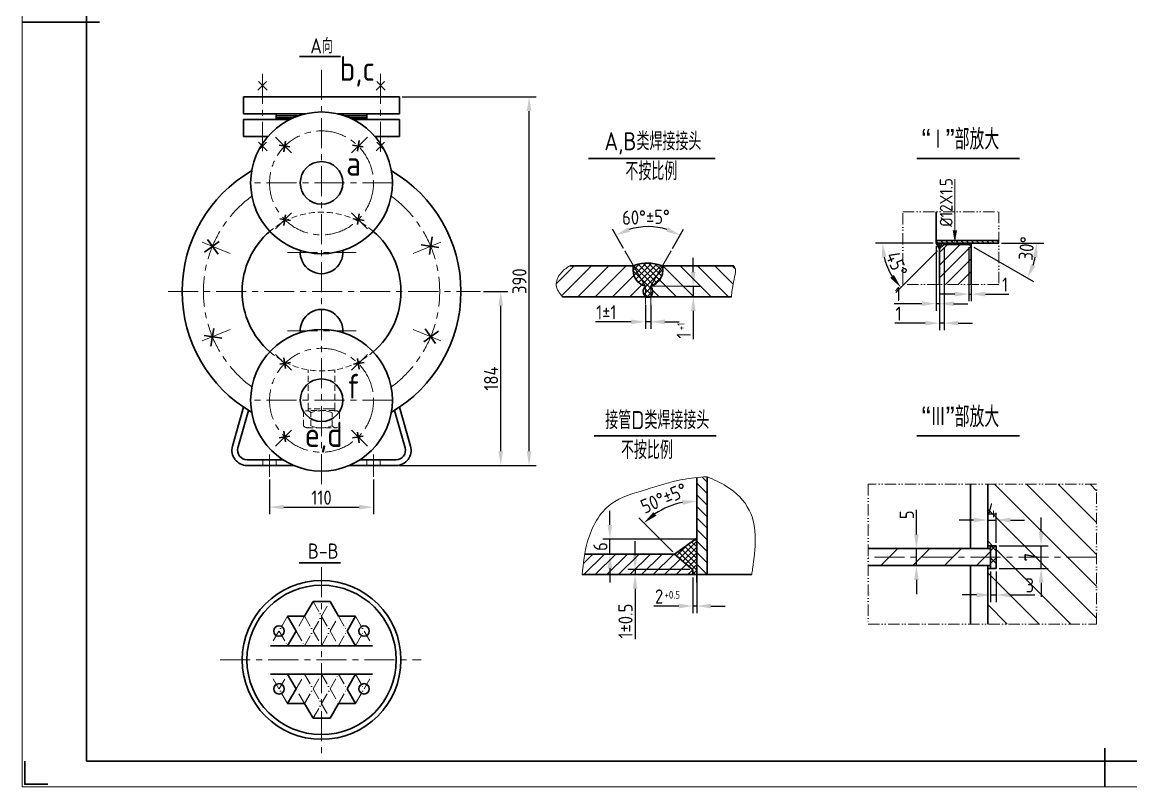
# Paper-space layout 'Gb A1 标题栏' of a CAD drawing. Extents: x 3562 to 5852, y -8842 to -7224.
# Drawn here: x 3562 to 4735, y -8842 to -8033 of the extents above; entities that cross this region are included whole.
import ezdxf

# ---------------------------------------------------------------- set-up
doc = ezdxf.new("R2010")
doc.units = 0
for name, pattern in [('ACAD_ISO10W100', [18, 12, -3, 0, -3]), ('ACAD_ISO12W100', [21, 12, -3, 0, -3, 0, -3]), ('CENTER', [50.8, 31.75, -6.35, 6.35, -6.35]), ('HIDDEN', [9.525, 6.35, -3.175])]:
    doc.linetypes.add(name, pattern=pattern)
doc.layers.get('Defpoints').update_dxf_attribs({"linetype": 'CONTINUOUS', "lineweight": 15})
for name, color, linetype, lineweight in [('一般注释', 5, 'CONTINUOUS', 15), ('中心线', 1, 'CENTER', 15), ('单点划线', 6, 'ACAD_ISO10W100', 15), ('双点划线', 6, 'ACAD_ISO12W100', 15), ('可见轮廓线', 7, 'CONTINUOUS', 30), ('图框_内框线', 5, 'CONTINUOUS', 30), ('图框_外框线', 7, 'CONTINUOUS', 15), ('图框_角线', 5, 'CONTINUOUS', 30), ('填充剖面线', 3, 'CONTINUOUS', 15), ('尺寸标注', 5, 'CONTINUOUS', 15), ('细实线', 2, 'CONTINUOUS', 15), ('虚线', 4, 'HIDDEN', 15)]:
    doc.layers.add(name, color=color, linetype=linetype, lineweight=lineweight)
doc.styles.add('STYLE3', font='gbenor.shx', dxfattribs={"height": 4, "bigfont": 'gbcbig.shx'})
doc.styles.add('工程字', font='gbenor.shx', dxfattribs={"bigfont": 'gbcbig.shx'})
doc.styles.add('管口名称', font='gbenor.shx', dxfattribs={"height": 10, "bigfont": 'gbcbig.shx'})
doc.dimstyles.new('GB-5', dxfattribs={"dimtxt": 5, "dimasz": 5, "dimexe": 2.5, "dimexo": 1, "dimgap": 0.875, "dimtad": 1, "dimdsep": 46, "dimtxsty": '工程字', "dimcen": 5, "dimadec": 0, "dimazin": 0, "dimtfac": 0.7, "dimtix": 1, "dimtmove": 0, "dimatfit": 3, "dimfxl": 0, "dimtzin": 0, "dimarcsym": 0})
doc.dimstyles.new('GB-5$2', dxfattribs={"dimtxt": 5, "dimasz": 5, "dimexe": 2.5, "dimexo": 1, "dimgap": 0.875, "dimtad": 2, "dimtih": 1, "dimtoh": 1, "dimdsep": 46, "dimtxsty": '工程字', "dimcen": 5, "dimaunit": 1, "dimazin": 0, "dimtfac": 0.7, "dimtmove": 0, "dimatfit": 0, "dimfxl": 0, "dimtzin": 0, "dimarcsym": 0})

# ---------------------------------------------------------------- blocks, each defined once
blk = doc.blocks.new('*D25')
at = {"layer": 'Defpoints', "color": 0}
for p in [(4221, -8329), (4226.6, -8329), (4221, -8350.1)]:
    blk.add_point(p, dxfattribs=at)
at = {"layer": '尺寸标注', "color": 0, "lineweight": -2}
for p, q in [((4221, -8332), (4221, -8357.6)), ((4226.6, -8332), (4226.6, -8357.6)), ((4206, -8350.1), (4168.2, -8350.1)), ((4226.6, -8350.1), (4221, -8350.1)), ((4241.6, -8350.1), (4256.6, -8350.1))]:
    blk.add_line(p, q, dxfattribs=at)
at = {"layer": '尺寸标注', "color": 0}
for points in [[(4206, -8347.6), (4206, -8352.6), (4221, -8350.1)], [(4241.6, -8347.6), (4241.6, -8352.6), (4226.6, -8350.1)]]:
    blk.add_solid(points, dxfattribs=at)
at = {"layer": '尺寸标注', "color": 0, "insert": (4179.6, -8340), "char_height": 15, "attachment_point": 5, "style": '工程字'}
blk.add_mtext('1%%P1', dxfattribs=at)
blk = doc.blocks.new('*D24')
at = {"layer": 'Defpoints', "color": 0}
for p in [(4260.7, -8312.5), (4271.6, -8312.5), (4260.7, -8323.5)]:
    blk.add_point(p, dxfattribs=at)
at = {"layer": '尺寸标注', "color": 0, "lineweight": -2}
for p, q in [((4271.6, -8297.5), (4271.6, -8282.5)), ((4263.7, -8312.5), (4279.1, -8312.5)), ((4271.6, -8312.5), (4271.6, -8323.5)), ((4263.7, -8323.5), (4279.1, -8323.5)), ((4271.6, -8338.5), (4271.6, -8368.4))]:
    blk.add_line(p, q, dxfattribs=at)
at = {"layer": '尺寸标注', "color": 0}
for points in [[(4269.1, -8297.5), (4274.1, -8297.5), (4271.6, -8312.5)], [(4269.1, -8338.5), (4274.1, -8338.5), (4271.6, -8323.5)]]:
    blk.add_solid(points, dxfattribs=at)
at = {"layer": '尺寸标注', "color": 0, "insert": (4261.4, -8364.6), "char_height": 15, "attachment_point": 5, "rotation": 90, "style": '工程字'}
blk.add_mtext('1', dxfattribs=at)
blk = doc.blocks.new('*D17')
at = {"layer": 'Defpoints', "color": 0}
for p in [(4235.5, -8250.5), (4199.4, -8275.1), (4248.1, -8275.1), (4221, -8312.6), (4226.5, -8312.6)]:
    blk.add_point(p, dxfattribs=at)
at = {"layer": '尺寸标注', "color": 0, "lineweight": -2}
for p, q in [((4197.9, -8272.5), (4186.1, -8252)), ((4249.6, -8272.5), (4261.4, -8252))]:
    blk.add_line(p, q, dxfattribs=at)
blk.add_arc((4223.8, -8317.3), 67.9, 72.6891, 107.3109, dxfattribs=at)
at = {"layer": '尺寸标注', "color": 0}
for points in [[(4204.6, -8254.8), (4202.6, -8250.2), (4189.8, -8258.5)], [(4245, -8250.2), (4243, -8254.8), (4257.7, -8258.5)]]:
    blk.add_solid(points, dxfattribs=at)
at = {"layer": '尺寸标注', "color": 0, "insert": (4221.6, -8239.4), "char_height": 15, "attachment_point": 5, "rotation": 1.5597, "style": '工程字'}
blk.add_mtext('60%%d%%p5%%d', dxfattribs=at)
blk = doc.blocks.new('*D23')
at = {"layer": 'Defpoints', "color": 0}
for p in [(4210, -8612.3), (4271.1, -8612.3), (4271.2, -8617.6)]:
    blk.add_point(p, dxfattribs=at)
at = {"layer": '尺寸标注', "color": 0, "lineweight": -2}
for p, q in [((4210, -8597.3), (4210, -8582.3)), ((4268.1, -8612.3), (4202.5, -8612.3)), ((4268.2, -8617.6), (4202.5, -8617.6)), ((4210, -8612.3), (4210, -8617.6)), ((4210, -8632.6), (4210, -8685.9))]:
    blk.add_line(p, q, dxfattribs=at)
at = {"layer": '尺寸标注', "color": 0}
for points in [[(4207.5, -8597.3), (4212.5, -8597.3), (4210, -8612.3)], [(4207.5, -8632.6), (4212.5, -8632.6), (4210, -8617.6)]]:
    blk.add_solid(points, dxfattribs=at)
at = {"layer": '尺寸标注', "color": 0, "insert": (4199.9, -8666.7), "char_height": 15, "attachment_point": 5, "rotation": 90, "style": '工程字'}
blk.add_mtext('1%%P0.5', dxfattribs=at)
blk = doc.blocks.new('*D16')
at = {"layer": 'Defpoints', "color": 0}
for p in [(4271.2, -8617.6), (4275.3, -8617.6), (4275.3, -8650.8)]:
    blk.add_point(p, dxfattribs=at)
at = {"layer": '尺寸标注', "color": 0, "lineweight": -2}
for p, q in [((4271.2, -8620.6), (4271.2, -8658.3)), ((4275.3, -8620.6), (4275.3, -8658.3)), ((4256.2, -8650.8), (4229.9, -8650.8)), ((4275.3, -8650.8), (4271.2, -8650.8)), ((4290.3, -8650.8), (4305.3, -8650.8))]:
    blk.add_line(p, q, dxfattribs=at)
at = {"layer": '尺寸标注', "color": 0}
for points in [[(4256.2, -8648.3), (4256.2, -8653.3), (4271.2, -8650.8)], [(4290.3, -8648.3), (4290.3, -8653.3), (4275.3, -8650.8)]]:
    blk.add_solid(points, dxfattribs=at)
at = {"layer": '尺寸标注', "color": 0, "insert": (4235.5, -8640.7), "char_height": 15, "attachment_point": 5, "style": '工程字'}
blk.add_mtext('2', dxfattribs=at)
blk = doc.blocks.new('*D15')
at = {"layer": 'Defpoints', "color": 0}
for p in [(4183.4, -8580), (4279.2, -8580), (4220.8, -8595.8)]:
    blk.add_point(p, dxfattribs=at)
at = {"layer": '尺寸标注', "color": 0, "lineweight": -2}
for p, q in [((4183.4, -8565), (4183.4, -8550)), ((4276.2, -8580), (4175.9, -8580)), ((4183.4, -8595.8), (4183.4, -8580)), ((4217.8, -8595.8), (4175.9, -8595.8)), ((4183.4, -8610.8), (4183.4, -8625.8))]:
    blk.add_line(p, q, dxfattribs=at)
at = {"layer": '尺寸标注', "color": 0}
for points in [[(4180.9, -8565), (4185.9, -8565), (4183.4, -8580)], [(4180.9, -8610.8), (4185.9, -8610.8), (4183.4, -8595.8)]]:
    blk.add_solid(points, dxfattribs=at)
at = {"layer": '尺寸标注', "color": 0, "insert": (4173.3, -8587.9), "char_height": 15, "attachment_point": 5, "rotation": 90, "style": '工程字'}
blk.add_mtext('6', dxfattribs=at)
blk = doc.blocks.new('*D14')
at = {"layer": 'Defpoints', "color": 0}
for p in [(4275.3, -8514.9), (4254.8, -8542.5), (4252.1, -8595.6), (4255.1, -8598.6), (4275.3, -8625.8)]:
    blk.add_point(p, dxfattribs=at)
at = {"layer": '尺寸标注', "color": 0, "lineweight": -2}
blk.add_line((4250, -8593.5), (4214.1, -8557.6), dxfattribs=at)
blk.add_arc((4275.3, -8618.8), 79, 100.8927, 124.1073, dxfattribs=at)
at = {"layer": '尺寸标注', "color": 0}
for points in [[(4260.1, -8538.7), (4260.6, -8543.7), (4275.3, -8539.8)], [(4232.6, -8555.3), (4229.4, -8551.4), (4219.4, -8562.9)]]:
    blk.add_solid(points, dxfattribs=at)
at = {"layer": '尺寸标注', "color": 0, "insert": (4240.5, -8536.7), "char_height": 15, "attachment_point": 5, "rotation": 22.9527, "style": '工程字'}
blk.add_mtext('50%%d%%P5%%d', dxfattribs=at)
blk = doc.blocks.new('*D22')
at = {"layer": 'Defpoints', "color": 0}
for p in [(4536.9, -8268.1), (4532.1, -8272.9), (4532.1, -8351.5)]:
    blk.add_point(p, dxfattribs=at)
at = {"layer": '尺寸标注', "color": 0, "lineweight": -2}
for p, q in [((4532.1, -8275.9), (4532.1, -8359)), ((4536.9, -8271.1), (4536.9, -8359)), ((4517.1, -8351.5), (4485, -8351.5)), ((4536.9, -8351.5), (4532.1, -8351.5)), ((4551.9, -8351.5), (4566.9, -8351.5))]:
    blk.add_line(p, q, dxfattribs=at)
at = {"layer": '尺寸标注', "color": 0}
for points in [[(4517.1, -8349), (4517.1, -8354), (4532.1, -8351.5)], [(4551.9, -8349), (4551.9, -8354), (4536.9, -8351.5)]]:
    blk.add_solid(points, dxfattribs=at)
at = {"layer": '尺寸标注', "color": 0, "insert": (4488.8, -8341.4), "char_height": 15, "attachment_point": 5, "style": '工程字'}
blk.add_mtext('1', dxfattribs=at)
blk = doc.blocks.new('*D21')
at = {"layer": 'Defpoints', "color": 0}
for p in [(4528.5, -8266.9), (4532.1, -8272.9), (4528.5, -8330.9)]:
    blk.add_point(p, dxfattribs=at)
at = {"layer": '尺寸标注', "color": 0, "lineweight": -2}
for p, q in [((4528.5, -8269.9), (4528.5, -8338.4)), ((4532.1, -8275.9), (4532.1, -8338.4)), ((4513.5, -8330.9), (4484.3, -8330.9)), ((4532.1, -8330.9), (4528.5, -8330.9)), ((4547.1, -8330.9), (4562.1, -8330.9))]:
    blk.add_line(p, q, dxfattribs=at)
at = {"layer": '尺寸标注', "color": 0}
for points in [[(4513.5, -8328.4), (4513.5, -8333.4), (4528.5, -8330.9)], [(4547.1, -8328.4), (4547.1, -8333.4), (4532.1, -8330.9)]]:
    blk.add_solid(points, dxfattribs=at)
at = {"layer": '尺寸标注', "color": 0, "insert": (4488.1, -8320.7), "char_height": 15, "attachment_point": 5, "style": '工程字'}
blk.add_mtext('1', dxfattribs=at)
blk = doc.blocks.new('*D20')
at = {"layer": 'Defpoints', "color": 0}
for p in [(4528.5, -8266.9), (4536.9, -8268.1), (4594.8, -8266.9), (4532.1, -8272.9), (4474.1, -8284.1)]:
    blk.add_point(p, dxfattribs=at)
at = {"layer": '尺寸标注', "color": 0, "lineweight": -2}
for p, q in [((4525.5, -8266.9), (4464.4, -8266.9)), ((4530, -8275.1), (4486, -8319.1))]:
    blk.add_line(p, q, dxfattribs=at)
blk.add_arc((4538.1, -8266.9), 66.2, 193.0046, 211.9954, dxfattribs=at)
at = {"layer": '尺寸标注', "color": 0}
for points in [[(4471.1, -8282.1), (4476.1, -8281.6), (4471.9, -8266.9)], [(4483.9, -8300.5), (4480, -8303.6), (4491.3, -8313.8)]]:
    blk.add_solid(points, dxfattribs=at)
at = {"layer": '尺寸标注', "color": 0, "insert": (4486.9, -8288.9), "char_height": 15, "attachment_point": 5, "rotation": 293.1796, "style": '工程字'}
blk.add_mtext('45°', dxfattribs=at)
blk = doc.blocks.new('*D19')
at = {"layer": 'Defpoints', "color": 0}
for p in [(4563.3, -8268.1), (4565.7, -8269.5), (4565.7, -8320.8)]:
    blk.add_point(p, dxfattribs=at)
at = {"layer": '尺寸标注', "color": 0, "lineweight": -2}
for p, q in [((4563.3, -8271.1), (4563.3, -8328.3)), ((4565.7, -8272.5), (4565.7, -8328.3)), ((4548.3, -8320.8), (4533.3, -8320.8)), ((4563.3, -8320.8), (4565.7, -8320.8)), ((4580.7, -8320.8), (4605.4, -8320.8))]:
    blk.add_line(p, q, dxfattribs=at)
at = {"layer": '尺寸标注', "color": 0}
for points in [[(4548.3, -8318.3), (4548.3, -8323.3), (4563.3, -8320.8)], [(4580.7, -8318.3), (4580.7, -8323.3), (4565.7, -8320.8)]]:
    blk.add_solid(points, dxfattribs=at)
at = {"layer": '尺寸标注', "color": 0, "insert": (4601.5, -8310.7), "char_height": 15, "attachment_point": 5, "style": '工程字'}
blk.add_mtext('1', dxfattribs=at)
blk = doc.blocks.new('*D18')
at = {"layer": 'Defpoints', "color": 0}
for p in [(4528.5, -8266.9), (4563.3, -8268.1), (4594.8, -8266.9), (4565.7, -8269.5), (4630.5, -8292.2)]:
    blk.add_point(p, dxfattribs=at)
at = {"layer": '尺寸标注', "color": 0, "lineweight": -2}
for p, q in [((4597.8, -8266.9), (4642.5, -8266.9)), ((4568.3, -8271), (4631.6, -8307.6))]:
    blk.add_line(p, q, dxfattribs=at)
blk.add_arc((4561.2, -8266.9), 73.7, 341.6773, 348.3227, dxfattribs=at)
at = {"layer": '尺寸标注', "color": 0}
for points in [[(4630.9, -8281.6), (4635.9, -8282.1), (4635, -8266.9)], [(4633.5, -8291.2), (4628.9, -8289.1), (4625.1, -8303.8)]]:
    blk.add_solid(points, dxfattribs=at)
at = {"layer": '尺寸标注', "color": 0, "insert": (4624.2, -8272.5), "char_height": 15, "attachment_point": 5, "rotation": 84.9163, "style": '工程字'}
blk.add_mtext('30°', dxfattribs=at)
blk = doc.blocks.new('*D29')
at = {"layer": 'Defpoints', "color": 0}
for p in [(4592.1, -8559.8), (4583.1, -8587.1), (4592.1, -8587.1)]:
    blk.add_point(p, dxfattribs=at)
at = {"layer": '尺寸标注', "color": 0, "lineweight": -2}
for p, q in [((4568.1, -8559.8), (4553.1, -8559.8)), ((4583.1, -8584.1), (4583.1, -8552.3)), ((4583.1, -8559.8), (4592.1, -8559.8)), ((4592.1, -8584.1), (4592.1, -8552.3)), ((4607.1, -8559.8), (4622.1, -8559.8))]:
    blk.add_line(p, q, dxfattribs=at)
at = {"layer": '尺寸标注', "color": 0}
for points in [[(4568.1, -8557.3), (4568.1, -8562.3), (4583.1, -8559.8)], [(4607.1, -8557.3), (4607.1, -8562.3), (4592.1, -8559.8)]]:
    blk.add_solid(points, dxfattribs=at)
at = {"layer": '尺寸标注', "color": 0, "insert": (4587.6, -8549.6), "char_height": 15, "attachment_point": 5, "style": '工程字'}
blk.add_mtext('4', dxfattribs=at)
blk = doc.blocks.new('*D28')
at = {"layer": 'Defpoints', "color": 0}
for p in [(4586.1, -8611.1), (4592.1, -8611.1), (4592.1, -8639.1)]:
    blk.add_point(p, dxfattribs=at)
at = {"layer": '尺寸标注', "color": 0, "lineweight": -2}
for p, q in [((4586.1, -8614.1), (4586.1, -8646.6)), ((4592.1, -8614.1), (4592.1, -8646.6)), ((4571.1, -8639.1), (4556.1, -8639.1)), ((4586.1, -8639.1), (4592.1, -8639.1)), ((4607.1, -8639.1), (4633.1, -8639.1))]:
    blk.add_line(p, q, dxfattribs=at)
at = {"layer": '尺寸标注', "color": 0}
for points in [[(4571.1, -8636.6), (4571.1, -8641.6), (4586.1, -8639.1)], [(4607.1, -8636.6), (4607.1, -8641.6), (4592.1, -8639.1)]]:
    blk.add_solid(points, dxfattribs=at)
at = {"layer": '尺寸标注', "color": 0, "insert": (4627.7, -8628.9), "char_height": 15, "attachment_point": 5, "style": '工程字'}
blk.add_mtext('3', dxfattribs=at)
blk = doc.blocks.new('*D27')
at = {"layer": 'Defpoints', "color": 0}
for p in [(4592.1, -8587.1), (4639.6, -8587.1), (4592.1, -8611.1)]:
    blk.add_point(p, dxfattribs=at)
at = {"layer": '尺寸标注', "color": 0, "lineweight": -2}
for p, q in [((4639.6, -8572.1), (4639.6, -8557.1)), ((4595.1, -8587.1), (4647.1, -8587.1)), ((4639.6, -8611.1), (4639.6, -8587.1)), ((4595.1, -8611.1), (4647.1, -8611.1)), ((4639.6, -8626.1), (4639.6, -8641.1))]:
    blk.add_line(p, q, dxfattribs=at)
at = {"layer": '尺寸标注', "color": 0}
for points in [[(4637.1, -8572.1), (4642.1, -8572.1), (4639.6, -8587.1)], [(4637.1, -8626.1), (4642.1, -8626.1), (4639.6, -8611.1)]]:
    blk.add_solid(points, dxfattribs=at)
at = {"layer": '尺寸标注', "color": 0, "insert": (4629.5, -8599.1), "char_height": 15, "attachment_point": 5, "rotation": 90, "style": '工程字'}
blk.add_mtext('7', dxfattribs=at)
blk = doc.blocks.new('*D26')
at = {"layer": 'Defpoints', "color": 0}
for p in [(4502.9, -8590.1), (4507.7, -8590.1), (4502.9, -8608.1)]:
    blk.add_point(p, dxfattribs=at)
at = {"layer": '尺寸标注', "color": 0, "lineweight": -2}
for p, q in [((4507.7, -8575.1), (4507.7, -8548.9)), ((4505.9, -8590.1), (4515.2, -8590.1)), ((4507.7, -8608.1), (4507.7, -8590.1)), ((4505.9, -8608.1), (4515.2, -8608.1)), ((4507.7, -8623.1), (4507.7, -8638.1))]:
    blk.add_line(p, q, dxfattribs=at)
at = {"layer": '尺寸标注', "color": 0}
for points in [[(4505.2, -8575.1), (4510.2, -8575.1), (4507.7, -8590.1)], [(4505.2, -8623.1), (4510.2, -8623.1), (4507.7, -8608.1)]]:
    blk.add_solid(points, dxfattribs=at)
at = {"layer": '尺寸标注', "color": 0, "insert": (4497.6, -8554.3), "char_height": 15, "attachment_point": 5, "rotation": 90, "style": '工程字'}
blk.add_mtext('5', dxfattribs=at)
blk = doc.blocks.new('*D61')
at = {"layer": 'Defpoints', "color": 0}
for p in [(4046.6, -8318.1), (4067.9, -8318.1), (3957.1, -8502.1)]:
    blk.add_point(p, dxfattribs=at)
at = {"layer": '尺寸标注', "color": 0, "lineweight": -2}
for p, q in [((4049.6, -8318.1), (4075.4, -8318.1)), ((4067.9, -8487.1), (4067.9, -8333.1)), ((3960.1, -8502.1), (4075.4, -8502.1))]:
    blk.add_line(p, q, dxfattribs=at)
at = {"layer": '尺寸标注', "color": 0}
for points in [[(4065.4, -8333.1), (4070.4, -8333.1), (4067.9, -8318.1)], [(4065.4, -8487.1), (4070.4, -8487.1), (4067.9, -8502.1)]]:
    blk.add_solid(points, dxfattribs=at)
at = {"layer": '尺寸标注', "color": 0, "insert": (4057.7, -8410.1), "char_height": 15, "attachment_point": 5, "rotation": 90, "style": '工程字'}
blk.add_mtext('184', dxfattribs=at)
blk = doc.blocks.new('*D62')
at = {"layer": 'Defpoints', "color": 0}
for p in [(3960.8, -8112.1), (4097.9, -8112.1), (3957.1, -8502.1)]:
    blk.add_point(p, dxfattribs=at)
at = {"layer": '尺寸标注', "color": 0, "lineweight": -2}
for p, q in [((3963.8, -8112.1), (4105.4, -8112.1)), ((4097.9, -8487.1), (4097.9, -8127.1)), ((3960.1, -8502.1), (4105.4, -8502.1))]:
    blk.add_line(p, q, dxfattribs=at)
at = {"layer": '尺寸标注', "color": 0}
for points in [[(4095.4, -8127.1), (4100.4, -8127.1), (4097.9, -8112.1)], [(4095.4, -8487.1), (4100.4, -8487.1), (4097.9, -8502.1)]]:
    blk.add_solid(points, dxfattribs=at)
at = {"layer": '尺寸标注', "color": 0, "insert": (4087.7, -8307.1), "char_height": 15, "attachment_point": 5, "rotation": 90, "style": '工程字'}
blk.add_mtext('390', dxfattribs=at)
blk = doc.blocks.new('*D63')
at = {"layer": 'Defpoints', "color": 0}
for p in [(3823.3, -8513.9), (3933.3, -8513.9), (3933.3, -8546.2)]:
    blk.add_point(p, dxfattribs=at)
at = {"layer": '尺寸标注', "color": 0, "lineweight": -2}
for p, q in [((3823.3, -8516.9), (3823.3, -8553.7)), ((3933.3, -8516.9), (3933.3, -8553.7)), ((3838.3, -8546.2), (3918.3, -8546.2))]:
    blk.add_line(p, q, dxfattribs=at)
at = {"layer": '尺寸标注', "color": 0}
for points in [[(3838.3, -8543.7), (3838.3, -8548.7), (3823.3, -8546.2)], [(3918.3, -8543.7), (3918.3, -8548.7), (3933.3, -8546.2)]]:
    blk.add_solid(points, dxfattribs=at)
at = {"layer": '尺寸标注', "color": 0, "insert": (3878.3, -8536.1), "char_height": 15, "attachment_point": 5, "style": '工程字'}
blk.add_mtext('110', dxfattribs=at)

psp = doc.layouts.new('Gb A1 标题栏')

# ---------------------------------------------------------------- hatches: boundary and pattern name
at = {"layer": '填充剖面线'}
h = psp.add_hatch(dxfattribs=at)
h.set_pattern_fill('ANSI31', color=256, scale=1.2, angle=90, style=0)
h.set_pattern_definition([(135, (3003.627, -7052.2515), (-2.694077, -2.694077), [])])
h.paths.add_polyline_path([(4594.835, -8266.95), (4594.835, -8263.95), (4528.512, -8263.95), (4528.512, -8266.95)])
h = psp.add_hatch(dxfattribs=at)
h.set_pattern_fill('ANSI37', color=256, scale=0.6, style=0)
h.set_pattern_definition([(45, (4134.1271, -7483.225), (-1.3470384, 1.3470384), []), (135, (4134.1271, -7483.225), (-1.3470384, -1.3470384), [])])
h.paths.add_polyline_path([(4532.112, -8272.95), (4536.912, -8268.15), (4536.912, -8266.95), (4528.512, -8266.95)])
h = psp.add_hatch(dxfattribs=at)
h.set_pattern_fill('ANSI31', color=256, scale=3, style=0)
h.set_pattern_definition([(45, (621.805, 2293.715), (-6.735192, 6.735192), [])])
h.paths.add_polyline_path([(4565.712, -8310.68), (4565.712, -8269.535), (4563.312, -8268.15), (4536.912, -8268.15), (4532.112, -8272.95), (4532.112, -8310.68)])
h = psp.add_hatch(dxfattribs=at)
h.set_pattern_fill('ANSI31', color=256, scale=4.085802, style=0)
h.set_pattern_definition([(45, (3357.748, -8858.521), (-9.17289, 9.17289), [])])
edge = h.paths.add_edge_path()
edge.add_line((4220.992, -8323.495), (4220.992, -8323.339))
edge.add_arc((4225.785, -8317.989), 7.183, 131.853632, 228.146368, ccw=False)
edge.add_line((4220.992, -8312.639), (4220.992, -8312.522))
edge.add_arc((4225.744, -8295.303), 17.863, 170.59804, 254.573076, ccw=False)
edge.add_arc((4210.808, -8292.83), 2.724, 142.142191, 170.59804, ccw=False)
edge.add_line((4208.657, -8291.158), (4208.455, -8290.808))
edge.add_line((4208.455, -8290.808), (4141.084, -8290.808))
edge.add_spline(control_points=[(4141.084, -8290.808), (4137.436, -8293.214), (4130.169, -8298.008), (4124.205, -8312.126), (4130.115, -8319.636), (4133.15, -8323.495)], knot_values=[0, 0, 0, 0, 4.80851291, 9.5789317, 14.61751219, 14.61751219, 14.61751219, 14.61751219], degree=3, periodic=0)
edge.add_line((4133.15, -8323.495), (4220.992, -8323.495))
h = psp.add_hatch(dxfattribs=at)
h.set_pattern_fill('ANSI37', color=256, scale=1.361934, style=0)
h.set_pattern_definition([(45, (3357.7476, -8858.521), (-3.05763, 3.05763), []), (135, (3357.7476, -8858.521), (-3.05763, -3.05763), [])])
h.paths.add_polyline_path([(4208.657, -8291.158, 0.12480406), (4208.121, -8292.385, 0.38373907), (4220.992, -8312.522)])
h.paths.add_polyline_path([(4220.992, -8312.522, 0.00147261), (4221.093, -8312.549, 0.00470378), (4220.992, -8312.639), (4220.992, -8323.339, 0.00824018), (4221.171, -8323.495), (4226.325, -8323.495, 0.01259142), (4226.561, -8323.352), (4226.561, -8312.677, 0.00353719), (4226.484, -8312.599), (4238.747, -8291.359, 0.07222799), (4238.191, -8290.808), (4208.982, -8290.808, 0.04390011), (4208.657, -8291.158)])
h.paths.add_polyline_path([(4238.191, -8290.808, 0.07004447), (4237.523, -8290.447, 0.17651574), (4209.892, -8290.264, 0.09824939), (4208.982, -8290.808)])
h.paths.add_polyline_path([(4239.266, -8292.585, 0.12411082), (4238.747, -8291.359), (4226.561, -8312.466, 0.37716901)])
h.paths.add_polyline_path([(4226.561, -8323.486, 0.40825937), (4226.561, -8312.677)], flags=17)
h.paths.add_polyline_path([(4220.992, -8323.339), (4220.992, -8312.639, 0.44676006)], flags=16)
h.paths.add_polyline_path([(4221.171, -8323.495, 0.01936985), (4221.611, -8323.835, 0.2267841), (4226.325, -8323.495)])
h = psp.add_hatch(dxfattribs=at)
h.set_pattern_fill('ANSI31', color=256, scale=4.085802, angle=90, style=0)
h.set_pattern_definition([(135, (3357.748, -8858.521), (-9.17289, -9.17289), [])])
edge = h.paths.add_edge_path()
edge.add_spline(control_points=[(4312.023, -8323.495), (4312.443, -8318.768), (4313.315, -8308.972), (4318.059, -8292.669), (4314.186, -8290.808)], knot_values=[0, 0, 0, 0, 5.81682894, 12.05449775, 12.05449775, 12.05449775, 12.05449775], degree=3, periodic=0)
edge.add_line((4314.186, -8290.808), (4239.065, -8290.808))
edge.add_line((4239.065, -8290.808), (4238.747, -8291.359))
edge.add_arc((4236.573, -8293), 2.724, 8.749495, 37.048888, ccw=False)
edge.add_arc((4221.611, -8295.303), 17.863, -73.910189, 8.749495, ccw=False)
edge.add_line((4226.561, -8312.466), (4226.561, -8312.677))
edge.add_arc((4221.045, -8318.081), 7.723, -44.416397, 44.416397, ccw=False)
edge.add_line((4226.561, -8323.486), (4226.561, -8323.495))
edge.add_line((4226.561, -8323.495), (4312.023, -8323.495))
h = psp.add_hatch(dxfattribs=at)
h.set_pattern_fill('ANSI31', color=256, scale=2.723868, angle=90, style=0)
h.set_pattern_definition([(135, (3621.746, -8992.6), (-6.11526, -6.11526), [])])
edge = h.paths.add_edge_path()
edge.add_spline(control_points=[(4286.183, -8514.062), (4282.536, -8514.267), (4278.902, -8514.529), (4275.288, -8514.88)], knot_values=[65.25697419, 65.25697419, 65.25697419, 65.25697419, 69.26524139, 69.26524139, 69.26524139, 69.26524139], degree=3, periodic=0)
edge.add_line((4275.288, -8514.88), (4275.288, -8617.611))
edge.add_line((4275.288, -8617.611), (4286.183, -8617.611))
edge.add_line((4286.183, -8617.611), (4286.183, -8514.062))
h = psp.add_hatch(dxfattribs=at)
h.set_pattern_fill('ANSI31', color=256, scale=7.5, style=0)
h.set_pattern_definition([(135, (11426.404, -1685.542), (16.83798, 16.83798), [])])
h.paths.add_polyline_path([(4583.084, -8521.962), (4583.084, -8587.062), (4592.084, -8587.062), (4592.084, -8599.062), (4698.335, -8599.062), (4698.335, -8521.962)])
h.paths.add_polyline_path([(4592.084, -8599.062), (4592.084, -8611.062), (4583.084, -8611.062), (4583.084, -8670.039), (4698.335, -8670.039), (4698.335, -8599.062)])
h.paths.add_polyline_path([(4580.709, -8538.388), (4594.459, -8538.388), (4594.459, -8560.888), (4580.709, -8560.888)], flags=9)
h.paths.add_polyline_path([(4618.231, -8605.312), (4618.231, -8592.812), (4640.731, -8592.812), (4640.731, -8605.312)], flags=9)
h = psp.add_hatch(dxfattribs=at)
h.set_pattern_fill('ANSI37', color=256, scale=1.361934, style=0)
h.set_pattern_definition([(45, (3565.979, -8759.5474), (-3.05763, 3.05763), []), (135, (3565.979, -8759.5474), (-3.05763, -3.05763), [])])
h.paths.add_polyline_path([(4275.288, -8578.833), (4251.879, -8595.82), (4271.202, -8612.445), (4271.202, -8617.611), (4275.288, -8617.611)])
h = psp.add_hatch(dxfattribs=at)
h.set_pattern_fill('ANSI31', color=256, scale=2.723868, style=0)
h.set_pattern_definition([(45, (3621.746, -8992.6), (-6.11526, 6.11526), [])])
edge = h.paths.add_edge_path()
edge.add_spline(control_points=[(4156.731, -8595.82), (4155.5, -8603.064), (4154.789, -8610.338), (4154.078, -8617.611)], knot_values=[0, 0, 0, 0, 8.0859631, 8.0859631, 8.0859631, 8.0859631], degree=3, periodic=0)
edge.add_line((4154.078, -8617.611), (4271.202, -8617.611))
edge.add_line((4271.202, -8617.611), (4271.202, -8612.445))
edge.add_line((4271.202, -8612.445), (4251.879, -8595.82))
edge.add_line((4251.879, -8595.82), (4156.731, -8595.82))
h = psp.add_hatch(dxfattribs=at)
h.set_pattern_fill('ANSI31', color=256, scale=7.5, angle=90, style=0)
h.set_pattern_definition([(45, (11426.404, -1685.542), (16.83798, -16.83798), [])])
h.paths.add_polyline_path([(4586.084, -8590.062), (4586.084, -8599.062), (4456.614, -8599.062), (4456.614, -8590.062)])
h.paths.add_polyline_path([(4586.084, -8599.062), (4586.084, -8608.062), (4456.614, -8608.062), (4456.614, -8599.062)])
h = psp.add_hatch(dxfattribs=at)
h.set_pattern_fill('ANSI37', color=256, scale=3, style=0)
h.set_pattern_definition([(135, (18248.032, 2106.153), (6.735192, 6.735192), []), (45, (18248.032, 2106.153), (6.735192, -6.735192), [])])
h.paths.add_polyline_path([(4586.084, -8587.062), (4592.084, -8587.062), (4592.084, -8599.062), (4586.084, -8599.062)])
h.paths.add_polyline_path([(4592.084, -8611.062), (4586.084, -8611.062), (4586.084, -8599.062), (4592.084, -8599.062)])

# ---------------------------------------------------------------- linework, layer by layer
at = {"layer": '中心线'}
for p, q in [((3815.827, -8087.779), (3815.827, -8169.705)), ((3878.327, -8083.646), (3878.327, -8523.705)), ((3940.827, -8087.779), (3940.827, -8172.621)), ((3846.64, -8171.402), (3829.787, -8154.549)), ((3910.014, -8171.402), (3926.867, -8154.549)), ((3953.327, -8203.089), (3803.327, -8203.089)), ((3846.64, -8234.776), (3829.787, -8251.629)), ((3910.014, -8234.776), (3926.867, -8251.629)), ((3781.482, -8277.975), (3747.213, -8263.78)), ((3975.171, -8277.975), (4009.44, -8263.78)), ((3842.38, -8276.679), (3914.795, -8276.679)), ((3716.145, -8318.089), (4046.554, -8318.089)), ((3781.482, -8358.204), (3747.213, -8372.398)), ((3842.38, -8359.5), (3914.795, -8359.5)), ((3975.171, -8358.204), (4009.44, -8372.398)), ((3846.64, -8401.402), (3829.787, -8384.549)), ((3910.014, -8401.402), (3926.867, -8384.549)), ((3953.327, -8433.089), (3803.327, -8433.089)), ((3846.64, -8464.776), (3829.787, -8481.629)), ((3910.014, -8464.776), (3926.867, -8481.629)), ((3823.327, -8490.528), (3823.327, -8513.939)), ((3933.327, -8490.528), (3933.327, -8513.939)), ((4698.335, -8599.062), (4456.614, -8599.062)), ((3878.327, -8609.637), (3878.327, -8811.428)), ((3771.23, -8707.836), (3983.801, -8707.836))]:
    psp.add_line(p, q, dxfattribs=at)
for centre in [(3878.327, -8203.089), (3878.327, -8433.089)]:
    psp.add_circle(centre, 55, dxfattribs=at)
for start, end in [(126.115925, 233.884075), (306.115925, 53.884075)]:
    psp.add_arc((3878.327, -8318.089), 125, start, end, dxfattribs=at)
at = {"layer": '单点划线'}
for p, q in [((3860.327, -8692.836), (3887.327, -8646.07)), ((3869.327, -8646.07), (3896.327, -8692.836)), ((3842.327, -8661.659), (3824.327, -8692.836)), ((3860.327, -8661.659), (3851.327, -8677.247)), ((3860.327, -8661.659), (3878.327, -8692.836)), ((3878.327, -8692.836), (3896.327, -8661.659)), ((3896.327, -8661.659), (3905.327, -8677.247)), ((3914.327, -8661.659), (3932.327, -8692.836)), ((3833.327, -8677.247), (3842.327, -8692.836)), ((3851.327, -8677.247), (3860.327, -8692.836)), ((3896.327, -8692.836), (3905.327, -8677.247)), ((3914.327, -8692.836), (3923.327, -8677.247)), ((3842.327, -8754.013), (3824.327, -8722.836)), ((3833.327, -8738.424), (3842.327, -8722.836)), ((3851.327, -8738.424), (3860.327, -8722.836)), ((3860.327, -8722.836), (3887.327, -8769.601)), ((3860.327, -8754.013), (3878.327, -8722.836)), ((3869.327, -8769.601), (3896.327, -8722.836)), ((3878.327, -8722.836), (3896.327, -8754.013)), ((3896.327, -8722.836), (3905.327, -8738.424)), ((3914.327, -8722.836), (3923.327, -8738.424)), ((3914.327, -8754.013), (3932.327, -8722.836)), ((3860.327, -8754.013), (3851.327, -8738.424)), ((3896.327, -8754.013), (3905.327, -8738.424))]:
    psp.add_line(p, q, dxfattribs=at)
at = {"layer": '双点划线'}
for p, q in [((4493.492, -8310.68), (4493.492, -8233.756)), ((4493.492, -8233.756), (4594.835, -8233.756)), ((4594.835, -8233.756), (4594.835, -8310.68)), ((4594.835, -8310.68), (4493.492, -8310.68))]:
    psp.add_line(p, q, dxfattribs=at)
psp.add_lwpolyline([(4698.335, -8521.962), (4456.614, -8521.962), (4456.614, -8670.039), (4698.335, -8670.039)], close=True, dxfattribs=at)
at = {"layer": '可见轮廓线'}
for p, q in [((3854.881, -8069.43), (3898.406, -8069.43)), ((3811.027, -8104.868), (3819.974, -8095.921)), ((3820.627, -8104.868), (3811.679, -8095.921)), ((3936.027, -8104.868), (3944.974, -8095.921)), ((3945.627, -8104.868), (3936.679, -8095.921)), ((3795.827, -8130.089), (3795.827, -8112.089)), ((3960.827, -8112.089), (3795.827, -8112.089)), ((3960.827, -8130.089), (3960.827, -8112.089)), ((3861.122, -8130.089), (3795.827, -8130.089)), ((3795.827, -8136.089), (3795.827, -8154.089)), ((3844.622, -8136.089), (3795.827, -8136.089)), ((3830.259, -8130.089), (3830.259, -8132.089)), ((3830.259, -8134.089), (3830.259, -8132.089)), ((3854.161, -8132.089), (3830.259, -8132.089)), ((3854.161, -8132.089), (3830.259, -8132.089)), ((3830.259, -8136.089), (3830.259, -8134.089)), ((3848.933, -8134.089), (3830.259, -8134.089)), ((3960.827, -8130.089), (3895.531, -8130.089)), ((3926.394, -8132.089), (3902.493, -8132.089)), ((3926.394, -8132.089), (3902.493, -8132.089)), ((3926.394, -8134.089), (3907.72, -8134.089)), ((3960.827, -8136.089), (3912.031, -8136.089)), ((3926.394, -8130.089), (3926.394, -8132.089)), ((3926.394, -8134.089), (3926.394, -8132.089)), ((3926.394, -8136.089), (3926.394, -8134.089)), ((3960.827, -8136.089), (3960.827, -8154.089)), ((3821.546, -8154.089), (3795.827, -8154.089)), ((3811.027, -8169.027), (3819.974, -8160.079)), ((3820.627, -8169.027), (3811.679, -8160.079)), ((3833.402, -8163.243), (3844.649, -8165.024)), ((3838.48, -8170.233), (3840.261, -8158.985)), ((3911.183, -8163.243), (3922.431, -8165.024)), ((3918.173, -8158.164), (3916.392, -8169.412)), ((3960.827, -8154.089), (3935.107, -8154.089)), ((3936.027, -8169.027), (3944.974, -8160.079)), ((3945.627, -8169.027), (3936.679, -8160.079)), ((4160.784, -8177.122), (4294.685, -8177.122)), ((4507.97, -8177.122), (4616.607, -8177.122)), ((4528.512, -8266.95), (4528.512, -8233.756)), ((3845.47, -8242.936), (3834.222, -8241.154)), ((3838.48, -8248.014), (3840.261, -8236.767)), ((3923.252, -8242.936), (3912.004, -8241.154)), ((3918.173, -8235.946), (3916.392, -8247.194)), ((3754.604, -8276.239), (3769.959, -8265.083)), ((3768.827, -8278.492), (3757.671, -8263.136)), ((3983.755, -8268.661), (4002.501, -8271.63)), ((3995.404, -8260.197), (3992.435, -8278.943)), ((4528.512, -8263.95), (4594.835, -8263.95)), ((4528.512, -8266.95), (4594.835, -8266.95)), ((4532.112, -8272.95), (4528.512, -8266.95)), ((4536.912, -8268.15), (4532.112, -8272.95)), ((4536.912, -8268.15), (4536.912, -8266.95)), ((4536.912, -8268.15), (4563.312, -8268.15)), ((4563.312, -8268.15), (4563.312, -8266.95)), ((4563.312, -8268.15), (4565.712, -8269.535)), ((4565.712, -8310.68), (4565.712, -8266.95)), ((4532.112, -8310.68), (4532.112, -8272.95)), ((4141.084, -8290.808), (4209.892, -8290.808)), ((4237.339, -8290.808), (4314.186, -8290.808)), ((4133.15, -8323.495), (4312.023, -8323.495)), ((3761.249, -8375.982), (3764.218, -8357.235)), ((4002.049, -8359.94), (3986.694, -8371.096)), ((3987.827, -8357.687), (3998.983, -8373.042)), ((3772.899, -8367.518), (3754.152, -8364.549)), ((3845.47, -8393.243), (3834.222, -8395.024)), ((3838.48, -8388.164), (3840.261, -8399.412)), ((3923.252, -8393.243), (3912.004, -8395.024)), ((3918.173, -8400.233), (3916.392, -8388.985)), ((3784.135, -8481.705), (3795.902, -8440.41)), ((3789.906, -8483.349), (3801.174, -8443.802)), ((3966.748, -8483.349), (3955.479, -8443.802)), ((3972.518, -8481.705), (3960.751, -8440.41)), ((3838.48, -8465.946), (3840.261, -8477.194)), ((3918.173, -8478.014), (3916.392, -8466.767)), ((3833.402, -8472.936), (3844.649, -8471.154)), ((3911.183, -8472.936), (3922.431, -8471.154)), ((4166.849, -8470.758), (4295.668, -8470.758)), ((4507.97, -8470.758), (4616.607, -8470.758)), ((3799.523, -8496.089), (3837.633, -8496.089)), ((3799.523, -8502.089), (3848.933, -8502.089)), ((3907.72, -8502.089), (3957.13, -8502.089)), ((3919.021, -8496.089), (3957.13, -8496.089)), ((4275.288, -8514.88), (4275.288, -8625.783)), ((4286.183, -8514.062), (4286.183, -8617.611)), ((4275.288, -8617.611), (4275.288, -8522.276)), ((4565.084, -8590.062), (4565.084, -8521.962)), ((4583.084, -8521.962), (4583.084, -8590.062)), ((4251.879, -8595.82), (4275.288, -8578.833)), ((4156.731, -8595.82), (4251.879, -8595.82)), ((4271.202, -8612.445), (4251.879, -8595.82)), ((4586.084, -8590.062), (4456.614, -8590.062)), ((4592.084, -8587.062), (4583.084, -8587.062)), ((4586.084, -8587.062), (4586.084, -8611.062)), ((4592.084, -8587.062), (4592.084, -8611.062)), ((3854.792, -8605.225), (3898.318, -8605.225)), ((4586.084, -8608.062), (4456.614, -8608.062)), ((4565.084, -8670.039), (4565.084, -8608.062)), ((4583.084, -8608.062), (4583.084, -8670.039)), ((4154.078, -8617.611), (4275.288, -8617.611)), ((4271.202, -8617.611), (4271.202, -8612.445)), ((4275.288, -8617.611), (4333.493, -8617.611)), ((4592.084, -8611.062), (4583.084, -8611.062)), ((3869.327, -8646.07), (3860.327, -8661.659)), ((3869.327, -8646.07), (3878.327, -8646.07)), ((3887.327, -8646.07), (3878.327, -8646.07)), ((3887.327, -8646.07), (3896.327, -8661.659)), ((3851.327, -8677.247), (3842.327, -8661.659)), ((3842.327, -8661.659), (3860.327, -8661.659)), ((3914.327, -8661.659), (3896.327, -8661.659)), ((3905.327, -8677.247), (3914.327, -8661.659)), ((3842.327, -8692.836), (3851.327, -8677.247)), ((3914.327, -8692.836), (3905.327, -8677.247)), ((3932.327, -8692.836), (3824.327, -8692.836)), ((3932.327, -8722.836), (3824.327, -8722.836)), ((3842.327, -8722.836), (3851.327, -8738.424)), ((3914.327, -8722.836), (3905.327, -8738.424)), ((3851.327, -8738.424), (3842.327, -8754.013)), ((3905.327, -8738.424), (3914.327, -8754.013)), ((3842.327, -8754.013), (3860.327, -8754.013)), ((3869.327, -8769.601), (3860.327, -8754.013)), ((3887.327, -8769.601), (3896.327, -8754.013)), ((3914.327, -8754.013), (3896.327, -8754.013)), ((3869.327, -8769.601), (3878.327, -8769.601)), ((3887.327, -8769.601), (3878.327, -8769.601))]:
    psp.add_line(p, q, dxfattribs=at)
for centre, radius in [((3878.327, -8203.089), 75), ((3878.327, -8203.089), 22.5), ((3878.327, -8433.089), 75), ((3878.327, -8433.089), 22.5), ((3878.327, -8707.836), 84), ((3878.327, -8707.836), 79), ((3833.327, -8677.247), 5.5), ((3923.327, -8677.247), 5.5), ((3833.327, -8738.424), 5.5), ((3923.327, -8738.424), 5.5)]:
    psp.add_circle(centre, radius, dxfattribs=at)
for centre, radius, start, end in [((3878.327, -8318.089), 147.5, 120.079828, 239.920172), ((3878.327, -8318.089), 147.5, 300.079828, 59.920172), ((3878.327, -8318.089), 84, 130.65976, 229.34024), ((3878.327, -8318.089), 84, 310.65976, 49.34024), ((3878.327, -8276.679), 22.5, 174.859609, 5.140391), ((4225.744, -8295.303), 17.863, 170.59804, 254.776259), ((4210.808, -8292.83), 2.724, 109.642417, 170.59804), ((4223.457, -8328.269), 40.353, 69.600463, 109.642417), ((4221.611, -8295.303), 17.863, 285.223741, 8.749495), ((4236.573, -8293), 2.724, 8.749495, 69.600463), ((4225.785, -8317.989), 7.183, 131.377601, 234.473523), ((4221.045, -8318.081), 7.723, 315.49848, 45.227058), ((4223.612, -8318.735), 5.479, 248.576604, 304.094295), ((3878.327, -8359.5), 22.5, 354.859609, 185.140391), ((3799.523, -8486.089), 16, 164.094995, 270), ((3799.523, -8486.089), 10, 164.094995, 270), ((3957.13, -8486.089), 16, 270, 15.905005), ((3957.13, -8486.089), 10, 270, 15.905005)]:
    psp.add_arc(centre, radius, start, end, dxfattribs=at)
at = {"layer": '图框_内框线'}
for p, q in [((3629.698, -7251.364), (3629.698, -8814.865)), ((3629.698, -8814.865), (5825.135, -8814.865))]:
    psp.add_line(p, q, dxfattribs=at)
for points in [[(3561.601, -8033.115), (3643.317, -8033.115)], [(4706.988, -8842.103), (4706.988, -8801.245)]]:
    psp.add_lwpolyline(points, dxfattribs=at)
at = {"layer": '图框_外框线'}
psp.add_lwpolyline([(3561.601, -8842.103), (5852.374, -8842.103), (5852.374, -7224.126), (3561.601, -7224.126)], close=True, dxfattribs=at)
at = {"layer": '图框_角线', "flags": 128}
psp.add_lwpolyline([(3588.84, -8839.38), (3564.325, -8839.38), (3564.325, -8814.865)], dxfattribs=at)
at = {"layer": '尺寸标注'}
for p, q in [((4548.362, -8199.256), (4548.362, -8253.45)), ((4577.193, -8266.95), (4586.736, -8266.95)), ((4221.036, -8312.599), (4199.376, -8275.082)), ((4226.484, -8312.599), (4248.145, -8275.082)), ((4220.992, -8312.522), (4220.992, -8331.531)), ((4226.561, -8312.466), (4226.561, -8333.408)), ((4226.561, -8312.466), (4271.052, -8312.466))]:
    psp.add_line(p, q, dxfattribs=at)
psp.add_solid([(4546.112, -8253.45), (4550.612, -8253.45), (4548.362, -8266.95)], dxfattribs=at)
at = {"layer": '细实线'}
for points in [[(4133.15, -8323.495), (4126.659, -8311.402), (4130.986, -8299.15), (4141.084, -8290.808)], [(4312.023, -8323.495), (4314.186, -8307.799), (4314.186, -8290.808), (4306.974, -8290.808)]]:
    psp.add_spline(points, degree=3, dxfattribs=at)
for points, knots in [([(4154.078, -8617.611), (4155.241, -8605.713), (4157.897, -8578.543), (4179.425, -8539.268), (4221.789, -8528.04), (4255.223, -8516.664), (4277.315, -8514.56), (4286.183, -8514.062)], [0, 0, 0, 0, 13.22743463, 30.20507873, 44.7749374, 59.5186992, 69.26524139, 69.26524139, 69.26524139, 69.26524139]), ([(4286.183, -8514.062), (4293.26, -8517.067), (4311.011, -8524.603), (4341.484, -8555), (4337.091, -8592.709), (4333.793, -8615.564), (4333.493, -8617.611)], [0, 0, 0, 0, 8.47970722, 21.27083701, 44.03014178, 46.28566834, 46.28566834, 46.28566834, 46.28566834])]:
    psp.add_open_spline(points, degree=3, knots=knots, dxfattribs=at)
at = {"layer": '虚线'}
for p, q in [((3864.327, -8442.089), (3864.327, -8400.914)), ((3892.327, -8442.089), (3892.327, -8400.914)), ((3886.572, -8442.089), (3864.327, -8442.089)), ((3864.327, -8444.089), (3864.327, -8442.089)), ((3892.327, -8444.089), (3864.327, -8444.089)), ((3892.327, -8444.089), (3864.327, -8444.089)), ((3892.327, -8442.089), (3886.572, -8442.089)), ((3892.327, -8444.089), (3892.327, -8442.089)), ((3859.287, -8460.103), (3859.287, -8446.272)), ((3867.127, -8460.103), (3867.127, -8446.272)), ((3889.527, -8460.103), (3889.527, -8446.272)), ((3897.367, -8446.272), (3897.367, -8460.103)), ((3863.207, -8462.153), (3893.447, -8462.153)), ((3816.327, -8496.089), (3816.327, -8502.089)), ((3830.327, -8496.089), (3830.327, -8502.089)), ((3926.327, -8496.089), (3926.327, -8502.089)), ((3940.327, -8496.089), (3940.327, -8502.089))]:
    psp.add_line(p, q, dxfattribs=at)
for centre, radius, start, end in [((3878.327, -8318.089), 84, 49.34024, 130.65976), ((3878.327, -8318.089), 84, 229.34024, 310.65976), ((3863.207, -8448.996), 4.773, 34.786442, 145.213558), ((3878.327, -8473.911), 29.822, 67.940722, 112.059278), ((3893.447, -8448.996), 4.773, 34.786442, 145.213558), ((3863.207, -8457.38), 4.773, 214.786442, 325.213558), ((3878.327, -8432.465), 29.822, 247.940722, 292.059278), ((3893.447, -8457.38), 4.773, 214.786442, 325.213558)]:
    psp.add_arc(centre, radius, start, end, dxfattribs=at)

# ---------------------------------------------------------------- texts
at = {"layer": '一般注释'}
for s, height, style, p in [('A向', 16, '管口名称', (3866.429, -8066.125)), ('A,B类焊接接头', 19.0671, 'STYLE3', (4177.562, -8168.604)), ('“Ⅰ”部放大', 21.7909, '工程字', (4513.109, -8167.862)), ('不按比例', 19.0671, 'STYLE3', (4199.796, -8200.334)), ('接管D类焊接接头', 19.0671, 'STYLE3', (4178.483, -8463.648)), ('“Ⅲ”部放大', 21.7909, '工程字', (4513.109, -8461.498)), ('不按比例', 19.0671, 'STYLE3', (4195.114, -8495.377)), ('B-B', 16, '管口名称', (3863.867, -8600.637)), ('+0.5', 8.1716, '工程字', (4241.051, -8643.026))]:
    psp.add_text(s, height=height, dxfattribs=dict(at, style=style)).set_placement(p)
at = {"layer": '一般注释', "style": '工程字'}
psp.add_text('+1', height=8.1716, rotation=90, dxfattribs=at).set_placement((4262.669, -8359.103))
at = {"layer": '尺寸标注', "style": '管口名称'}
for s, height, p in [('b,c', 26.1491, (3897.552, -8095.185)), ('a', 26.149, (3904.406, -8195.45)), ('f', 26.149, (3904.973, -8431.36)), ('e,d', 26.1491, (3860.531, -8482.428))]:
    psp.add_text(s, height=height, dxfattribs=at).set_placement(p)
at = {"layer": '尺寸标注', "insert": (4539.215, -8223.79), "char_height": 13.5, "attachment_point": 5, "rotation": 90, "style": '工程字'}
psp.add_mtext('%%C12X1.5', dxfattribs=at)

# ---------------------------------------------------------------- dimensions: what is measured, and where the dimension line sits
at = {"layer": '尺寸标注'}
for base, p2, text, picture, middle in [((4097.867, -8112.089), (3960.827, -8112.089), '390', '*D62', (4087.742, -8307.089)), ((4067.86, -8318.089), (4046.554, -8318.089), '184', '*D61', (4057.735, -8410.089))]:
    dim = psp.add_linear_dim(base=base, p1=(3957.13, -8502.089), p2=p2, angle=90, text=text, dimstyle='GB-5', override={"dimtxt": 15, "dimasz": 15, "dimexe": 7.5, "dimexo": 3, "dimgap": 2.625}, dxfattribs=at)
    dim.commit()
    dim.dimension.update_dxf_attribs({"geometry": picture, "text_midpoint": middle})
for base, line1, line2, text, picture, middle in [((4235.546, -8250.479), ((4221.036, -8312.599), (4199.376, -8275.082)), ((4226.484, -8312.599), (4248.145, -8275.082)), '60%%d%%p5%%d', '*D17', (4221.913, -8249.473)), ((4254.836, -8542.451), ((4255.112, -8598.602), (4252.14, -8595.63)), ((4275.288, -8514.88), (4275.288, -8625.783)), '50%%d%%P5%%d', '*D14', (4244.473, -8546.015))]:
    dim = psp.add_angular_dim_2l(base=base, line1=line1, line2=line2, text=text, dimstyle='GB-5$2', override={"dimtxt": 15, "dimasz": 15, "dimexe": 7.5, "dimexo": 3, "dimgap": 2.625, "dimtad": 1, "dimtih": 0, "dimtoh": 0, "dimaunit": 0, "dimadec": 0, "dimtix": 1, "dimatfit": 3}, dxfattribs=at)
    dim.commit()
    dim.dimension.update_dxf_attribs({"geometry": picture, "text_midpoint": middle, "dimtype": 162})
for base, line2, picture, middle in [((4630.513, -8292.166), ((4563.312, -8268.15), (4565.712, -8269.535)), '*D18', (4634.669, -8273.483)), ((4474.139, -8284.091), ((4536.912, -8268.15), (4532.112, -8272.95)), '*D20', (4477.229, -8293.019))]:
    dim = psp.add_angular_dim_2l(base=base, line1=((4528.512, -8266.95), (4594.835, -8266.95)), line2=line2, dimstyle='GB-5$2', override={"dimtxt": 15, "dimasz": 15, "dimexe": 7.5, "dimexo": 3, "dimgap": 2.625, "dimtad": 1, "dimtih": 0, "dimtoh": 0, "dimaunit": 0, "dimadec": 0, "dimtix": 1, "dimatfit": 3}, dxfattribs=at)
    dim.commit()
    dim.dimension.update_dxf_attribs({"geometry": picture, "text_midpoint": middle, "dimtype": 162})
for base, p1, p2, angle, text, picture, middle in [((4528.512, -8330.855), (4532.112, -8272.95), (4528.512, -8266.95), 180, '1', '*D21', (4488.128, -8330.855)), ((4532.112, -8351.519), (4536.912, -8268.15), (4532.112, -8272.95), 180, '1', '*D22', (4488.845, -8351.519)), ((4565.712, -8320.778), (4563.312, -8268.15), (4565.712, -8269.535), 180, '1', '*D19', (4601.487, -8320.778)), ((4271.554, -8312.466), (4260.675, -8323.495), (4260.675, -8312.466), 90, '1', '*D24', (4271.554, -8364.553)), ((4183.439, -8579.972), (4220.789, -8595.82), (4279.192, -8579.972), 90, '6', '*D15', (4183.439, -8587.896)), ((4507.732, -8590.062), (4502.932, -8608.062), (4502.932, -8590.062), 90, '5', '*D26', (4507.732, -8554.253)), ((4592.084, -8559.763), (4583.084, -8587.062), (4592.084, -8587.062), 180, '4', '*D29', (4587.584, -8559.763)), ((4639.606, -8587.062), (4592.084, -8611.062), (4592.084, -8587.062), 90, '7', '*D27', (4639.606, -8599.062)), ((4210.045, -8612.339), (4271.202, -8617.611), (4271.079, -8612.339), 90, '1%%P0.5', '*D23', (4210.045, -8666.745)), ((4592.084, -8639.075), (4586.084, -8611.062), (4592.084, -8611.062), 180, '3', '*D28', (4627.743, -8639.075))]:
    dim = psp.add_linear_dim(base=base, p1=p1, p2=p2, angle=angle, text=text, dimstyle='GB-5', override={"dimtxt": 15, "dimasz": 15, "dimexe": 7.5, "dimexo": 3, "dimgap": 2.625}, dxfattribs=at)
    dim.commit()
    dim.dimension.update_dxf_attribs({"geometry": picture, "text_midpoint": middle, "dimtype": 160})
for base, p1, p2, text, picture, middle in [((4220.992, -8350.08), (4226.561, -8328.987), (4220.992, -8328.987), '1%%P1', '*D25', (4179.617, -8350.08)), ((4275.288, -8650.848), (4271.202, -8617.611), (4275.288, -8617.611), '2', '*D16', (4235.543, -8650.848))]:
    dim = psp.add_linear_dim(base=base, p1=p1, p2=p2, text=text, dimstyle='GB-5', override={"dimtxt": 15, "dimasz": 15, "dimexe": 7.5, "dimexo": 3, "dimgap": 2.625}, dxfattribs=at)
    dim.commit()
    dim.dimension.update_dxf_attribs({"geometry": picture, "text_midpoint": middle, "dimtype": 160})
dim = psp.add_linear_dim(base=(3933.327, -8546.239), p1=(3823.327, -8513.939), p2=(3933.327, -8513.939), text='110', dimstyle='GB-5', override={"dimtxt": 15, "dimasz": 15, "dimexe": 7.5, "dimexo": 3, "dimgap": 2.625}, dxfattribs=at)
dim.commit()
dim.dimension.update_dxf_attribs({"geometry": '*D63', "text_midpoint": (3878.327, -8536.114)})

doc.saveas('drawing.dxf')
